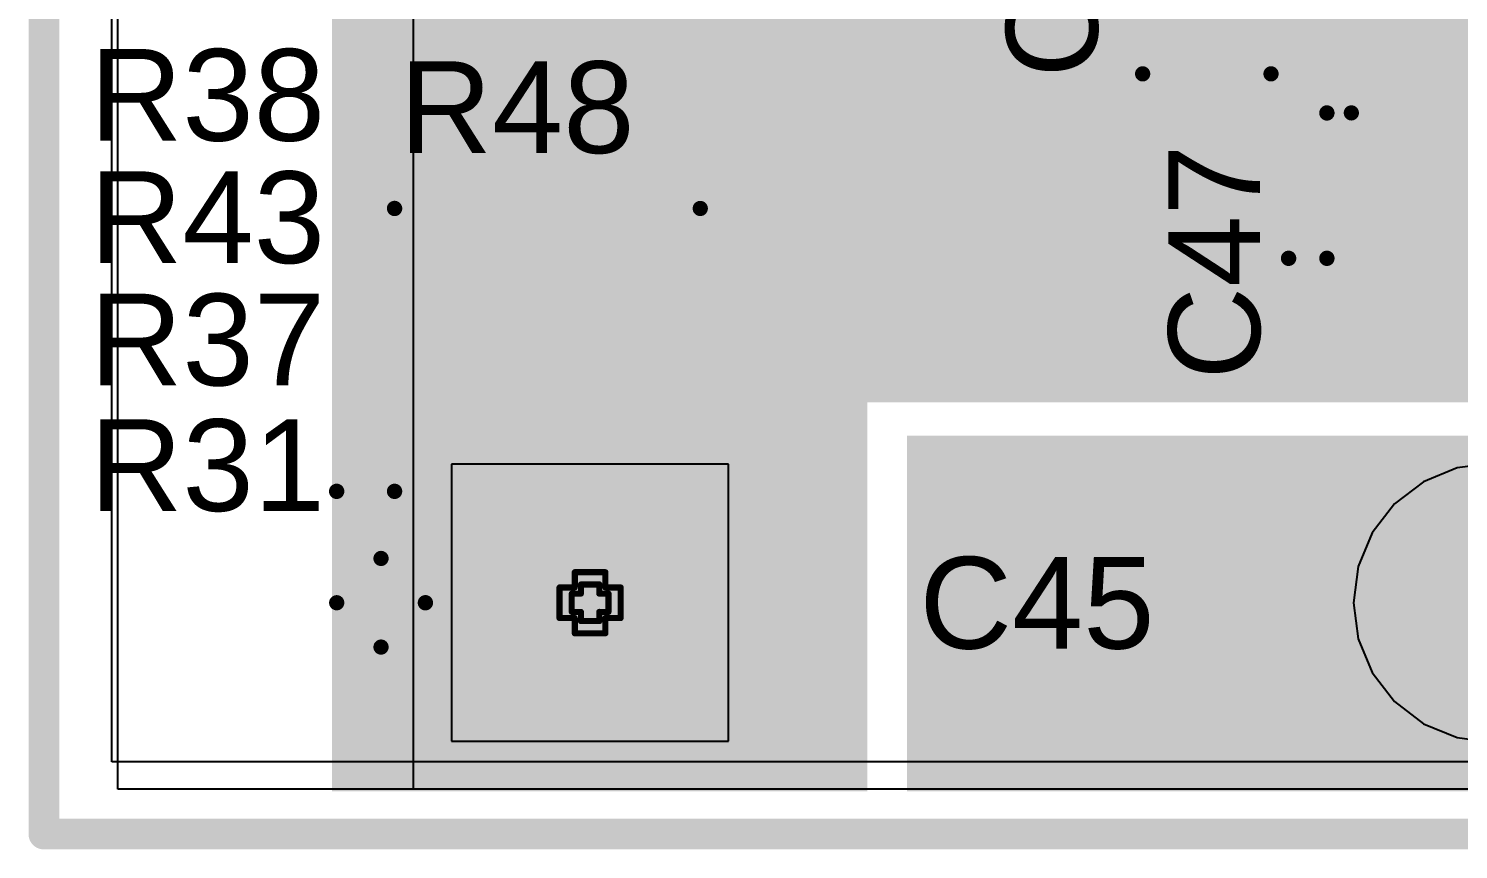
# Model space of a CAD drawing. Header units: inches. Extents: x 0 to 423, y -3 to 110.
# Drawn here: x -0.11 to 11.77, y 59.29 to 66.11 of the extents above; entities that cross this region are included whole.
import ezdxf

# ---------------------------------------------------------------- set-up
doc = ezdxf.new("R2010")
doc.units = ezdxf.units.IN
for name, color, linetype in [('Board Outline', 56, 'Continuous'), ('Bottom Layer', 5, 'Continuous'), ('Bottom Solder', 6, 'Continuous'), ('Drill Drawing', 1, 'Continuous'), ('Mechanical 1', 6, 'Continuous'), ('Mid Layer', 16, 'Continuous'), ('Mid Layer 2', 76, 'Continuous'), ('Multi-Layer', 9, 'Continuous'), ('Pad Holes', 156, 'Continuous'), ('Top Layer', 1, 'Continuous'), ('Top Overlay', 2, 'Continuous'), ('Top Paste', 8, 'Continuous'), ('Top Solder', 216, 'Continuous')]:
    doc.layers.add(name, color=color, linetype=linetype)
doc.styles.add('Arial', font='', dxfattribs={"height": 0.2})
doc.styles.get('Arial').set_extended_font_data('Arial')

# ---------------------------------------------------------------- blocks, each defined once
blk = doc.blocks.new('C____A_5')
at = {"layer": 'Top Layer'}
for points in [[(-1.91, 0.565), (-0.49, 0.565), (-0.49, -0.565), (-1.91, -0.565)], [(0.49, 0.565), (1.91, 0.565), (1.91, -0.565), (0.49, -0.565)]]:
    blk.add_hatch(color=1, dxfattribs=at).paths.add_polyline_path(points)
at = {"layer": 'Top Paste'}
for points in [[(-1.91, 0.565), (-0.49, 0.565), (-0.49, -0.565), (-1.91, -0.565)], [(0.49, 0.565), (1.91, 0.565), (1.91, -0.565), (0.49, -0.565)]]:
    blk.add_hatch(color=8, dxfattribs=at).paths.add_polyline_path(points)
at = {"layer": 'Top Solder'}
for points in [[(-2.012, 0.667), (-0.388, 0.667), (-0.388, -0.667), (-2.012, -0.667)], [(0.388, 0.667), (2.012, 0.667), (2.012, -0.667), (0.388, -0.667)]]:
    blk.add_hatch(color=216, dxfattribs=at).paths.add_polyline_path(points)
at = {"layer": 'Top Overlay'}
for points in [[(-1.626, 0.965, 0.127, 0.127, 0), (1.626, 0.965, 0.127, 0.127, 0)], [(-1.626, 0.965, 0.127, 0.127, 0), (-1.626, 0.762, 0.127, 0.127, 0)], [(1.626, 0.965, 0.127, 0.127, 0), (1.626, 0.711, 0.127, 0.127, 0)], [(-2.419, 0.325, 0.2, 0.2, 0), (-2.419, -0.275, 0.2, 0.2, 0)], [(-2.719, 0.025, 0.2, 0.2, 0), (-2.119, 0.025, 0.2, 0.2, 0)], [(-1.626, -0.762, 0.127, 0.127, 0), (-1.626, -0.965, 0.127, 0.127, 0)], [(1.626, -0.711, 0.127, 0.127, 0), (1.626, -0.965, 0.127, 0.127, 0)], [(-1.626, -0.965, 0.127, 0.127, 0), (1.626, -0.965, 0.127, 0.127, 0)]]:
    blk.add_lwpolyline(points, format="xyseb", dxfattribs=at)
for points in [[(-1.657, 0.965, 0.0635, 0.0635, 1), (-1.594, 0.965, 0.0635, 0.0635, 1)], [(-1.657, 0.965, 0.0635, 0.0635, 1), (-1.594, 0.965, 0.0635, 0.0635, 1)], [(1.594, 0.965, 0.0635, 0.0635, 1), (1.657, 0.965, 0.0635, 0.0635, 1)], [(1.594, 0.965, 0.0635, 0.0635, 1), (1.657, 0.965, 0.0635, 0.0635, 1)], [(-1.657, 0.762, 0.0635, 0.0635, 1), (-1.594, 0.762, 0.0635, 0.0635, 1)], [(1.594, 0.711, 0.0635, 0.0635, 1), (1.657, 0.711, 0.0635, 0.0635, 1)], [(-2.469, 0.325, 0.1, 0.1, 1), (-2.369, 0.325, 0.1, 0.1, 1)], [(-2.769, 0.025, 0.1, 0.1, 1), (-2.669, 0.025, 0.1, 0.1, 1)], [(-2.169, 0.025, 0.1, 0.1, 1), (-2.069, 0.025, 0.1, 0.1, 1)], [(-2.469, -0.275, 0.1, 0.1, 1), (-2.369, -0.275, 0.1, 0.1, 1)], [(-1.657, -0.762, 0.0635, 0.0635, 1), (-1.594, -0.762, 0.0635, 0.0635, 1)], [(1.594, -0.711, 0.0635, 0.0635, 1), (1.657, -0.711, 0.0635, 0.0635, 1)], [(-1.657, -0.965, 0.0635, 0.0635, 1), (-1.594, -0.965, 0.0635, 0.0635, 1)], [(-1.657, -0.965, 0.0635, 0.0635, 1), (-1.594, -0.965, 0.0635, 0.0635, 1)], [(1.594, -0.965, 0.0635, 0.0635, 1), (1.657, -0.965, 0.0635, 0.0635, 1)], [(1.594, -0.965, 0.0635, 0.0635, 1), (1.657, -0.965, 0.0635, 0.0635, 1)]]:
    blk.add_lwpolyline(points, format="xyseb", close=True, dxfattribs=at)
blk = doc.blocks.new('C___0603_6')
at = {"layer": 'Top Layer'}
for points in [[(-0.381, 0.445), (-0.381, -0.445), (-1.143, -0.445), (-1.143, 0.445)], [(1.143, 0.445), (1.143, -0.445), (0.381, -0.445), (0.381, 0.445)]]:
    blk.add_hatch(color=1, dxfattribs=at).paths.add_polyline_path(points)
at = {"layer": 'Top Paste'}
for points in [[(-0.381, 0.445), (-0.381, -0.445), (-1.143, -0.445), (-1.143, 0.445)], [(1.143, 0.445), (1.143, -0.445), (0.381, -0.445), (0.381, 0.445)]]:
    blk.add_hatch(color=8, dxfattribs=at).paths.add_polyline_path(points)
at = {"layer": 'Top Solder'}
for points in [[(-0.321, 0.504), (-0.321, -0.504), (-1.203, -0.504), (-1.203, 0.504)], [(1.203, 0.504), (1.203, -0.504), (0.321, -0.504), (0.321, 0.504)]]:
    blk.add_hatch(color=216, dxfattribs=at).paths.add_polyline_path(points)
at = {"layer": 'Top Overlay'}
for points in [[(-1.245, -0.533, 0.127, 0.127, 0), (-1.245, 0.533, 0.127, 0.127, 0)], [(-0.457, 0.533, 0.127, 0.127, 0), (-1.245, 0.533, 0.127, 0.127, 0)], [(1.245, 0.533, 0.127, 0.127, 0), (0.457, 0.533, 0.127, 0.127, 0)], [(1.245, -0.533, 0.127, 0.127, 0), (1.245, 0.533, 0.127, 0.127, 0)], [(-0.457, -0.533, 0.127, 0.127, 0), (-1.245, -0.533, 0.127, 0.127, 0)], [(1.245, -0.533, 0.127, 0.127, 0), (0.457, -0.533, 0.127, 0.127, 0)]]:
    blk.add_lwpolyline(points, format="xyseb", dxfattribs=at)
for points in [[(-1.276, 0.533, 0.0635, 0.0635, 1), (-1.213, 0.533, 0.0635, 0.0635, 1)], [(-1.276, 0.533, 0.0635, 0.0635, 1), (-1.213, 0.533, 0.0635, 0.0635, 1)], [(-0.489, 0.533, 0.0635, 0.0635, 1), (-0.425, 0.533, 0.0635, 0.0635, 1)], [(0.425, 0.533, 0.0635, 0.0635, 1), (0.489, 0.533, 0.0635, 0.0635, 1)], [(1.213, 0.533, 0.0635, 0.0635, 1), (1.276, 0.533, 0.0635, 0.0635, 1)], [(1.213, 0.533, 0.0635, 0.0635, 1), (1.276, 0.533, 0.0635, 0.0635, 1)], [(-1.276, -0.533, 0.0635, 0.0635, 1), (-1.213, -0.533, 0.0635, 0.0635, 1)], [(-1.276, -0.533, 0.0635, 0.0635, 1), (-1.213, -0.533, 0.0635, 0.0635, 1)], [(-0.489, -0.533, 0.0635, 0.0635, 1), (-0.425, -0.533, 0.0635, 0.0635, 1)], [(0.425, -0.533, 0.0635, 0.0635, 1), (0.489, -0.533, 0.0635, 0.0635, 1)], [(1.213, -0.533, 0.0635, 0.0635, 1), (1.276, -0.533, 0.0635, 0.0635, 1)], [(1.213, -0.533, 0.0635, 0.0635, 1), (1.276, -0.533, 0.0635, 0.0635, 1)]]:
    blk.add_lwpolyline(points, format="xyseb", close=True, dxfattribs=at)
blk = doc.blocks.new('DGH256Q2R7_7')
at = {"layer": 'Bottom Layer'}
blk.add_hatch(color=5, dxfattribs=at).paths.add_polyline_path([(-4.75, 1), (-2.75, 1), (-2.75, -1), (-4.75, -1)])
h = blk.add_hatch(color=5, dxfattribs=at)
edge = h.paths.add_edge_path()
edge.add_arc((3.75, 0), 1, 0, 360)
at = {"layer": 'Bottom Solder'}
blk.add_hatch(color=6, dxfattribs=at).paths.add_polyline_path([(-4.852, 1.102), (-2.648, 1.102), (-2.648, -1.102), (-4.852, -1.102)])
h = blk.add_hatch(color=6, dxfattribs=at)
edge = h.paths.add_edge_path()
edge.add_arc((3.75, 0), 1.102, 0, 360)
at = {"layer": 'Mid Layer'}
blk.add_hatch(color=16, dxfattribs=at).paths.add_polyline_path([(-4.75, 1), (-2.75, 1), (-2.75, -1), (-4.75, -1)])
h = blk.add_hatch(color=16, dxfattribs=at)
edge = h.paths.add_edge_path()
edge.add_arc((3.75, 0), 1, 0, 360)
at = {"layer": 'Mid Layer 2'}
blk.add_hatch(color=76, dxfattribs=at).paths.add_polyline_path([(-4.75, 1), (-2.75, 1), (-2.75, -1), (-4.75, -1)])
h = blk.add_hatch(color=76, dxfattribs=at)
edge = h.paths.add_edge_path()
edge.add_arc((3.75, 0), 1, 0, 360)
at = {"layer": 'Multi-Layer'}
blk.add_hatch(color=9, dxfattribs=at).paths.add_polyline_path([(-4.75, 1), (-2.75, 1), (-2.75, -1), (-4.75, -1)])
h = blk.add_hatch(color=9, dxfattribs=at)
edge = h.paths.add_edge_path()
edge.add_arc((3.75, 0), 1, 0, 360)
at = {"layer": 'Pad Holes'}
h = blk.add_hatch(color=7, dxfattribs=at)
edge = h.paths.add_edge_path()
edge.add_arc((-3.75, 0), 0.51, 0, 360)
h = blk.add_hatch(color=7, dxfattribs=at)
edge = h.paths.add_edge_path()
edge.add_arc((3.75, 0), 0.51, 0, 360)
at = {"layer": 'Top Layer'}
blk.add_hatch(color=1, dxfattribs=at).paths.add_polyline_path([(-4.75, 1), (-2.75, 1), (-2.75, -1), (-4.75, -1)])
h = blk.add_hatch(color=1, dxfattribs=at)
edge = h.paths.add_edge_path()
edge.add_arc((3.75, 0), 1, 0, 360)
at = {"layer": 'Top Solder'}
blk.add_hatch(color=216, dxfattribs=at).paths.add_polyline_path([(-4.852, 1.102), (-2.648, 1.102), (-2.648, -1.102), (-4.852, -1.102)])
h = blk.add_hatch(color=216, dxfattribs=at)
edge = h.paths.add_edge_path()
edge.add_arc((3.75, 0), 1.102, 0, 360)
at = {"layer": 'Top Overlay'}
for points in [[(-5.486, -0.368, 0.127, 0.127, 0), (-5.486, 0.368, 0.127, 0.127, 0)], [(-5.855, 0, 0.127, 0.127, 0), (-5.118, 0, 0.127, 0.127, 0)]]:
    blk.add_lwpolyline(points, format="xyseb", dxfattribs=at)
for points in [[(-5.518, 0.368, 0.0635, 0.0635, 1), (-5.455, 0.368, 0.0635, 0.0635, 1)], [(-5.886, 0, 0.0635, 0.0635, 1), (-5.823, 0, 0.0635, 0.0635, 1)], [(-5.15, 0, 0.0635, 0.0635, 1), (-5.086, 0, 0.0635, 0.0635, 1)], [(-5.518, -0.368, 0.0635, 0.0635, 1), (-5.455, -0.368, 0.0635, 0.0635, 1)]]:
    blk.add_lwpolyline(points, format="xyseb", close=True, dxfattribs=at)

msp = doc.modelspace()

# ---------------------------------------------------------------- hatches: boundary and pattern name
at = {"layer": 'Top Layer'}
for points in [[(2.413, 59.776), (6.858, 59.776), (6.858, 66.78), (2.413, 66.78)], [(2.413, 63.006), (19.812, 63.006), (19.812, 66.78), (2.413, 66.78)], [(7.188, 59.776), (23.15, 59.776), (23.15, 62.729), (7.188, 62.729)]]:
    msp.add_hatch(color=1, dxfattribs=at).paths.add_polyline_path(points)

# ---------------------------------------------------------------- linework, layer by layer
at = {"layer": 'Board Outline'}
for points in [[(0.02, 59.42, 0.254, 0.254, 0), (0.02, 79.42, 0.254, 0.254, 0)], [(0.02, 59.42, 0.254, 0.254, 0), (31.37, 59.42, 0.254, 0.254, 0)]]:
    msp.add_lwpolyline(points, format="xyseb", dxfattribs=at)
msp.add_lwpolyline([(-0.044, 59.42, 0.127, 0.127, 1), (0.083, 59.42, 0.127, 0.127, 1)], format="xyseb", close=True, dxfattribs=at)
msp.add_lwpolyline([(-0.044, 59.42, 0.127, 0.127, 1), (0.083, 59.42, 0.127, 0.127, 1)], format="xyseb", close=True, dxfattribs=at)
at = {"layer": 'Bottom Layer'}
for p, q in [((0.635, 59.792), (0.635, 79.161)), ((5.706, 62.491), (3.406, 62.491)), ((3.406, 62.491), (3.406, 60.191)), ((5.706, 60.191), (5.706, 62.491)), ((11.756, 62.461), (11.476, 62.346)), ((12.056, 62.501), (11.756, 62.461)), ((11.476, 62.346), (11.236, 62.161)), ((11.236, 62.161), (11.051, 61.921)), ((11.051, 61.921), (10.935, 61.641)), ((10.935, 61.641), (10.896, 61.341)), ((10.896, 61.341), (10.935, 61.041)), ((10.935, 61.041), (11.051, 60.761)), ((11.051, 60.761), (11.236, 60.521)), ((11.236, 60.521), (11.476, 60.336)), ((11.476, 60.336), (11.756, 60.221)), ((11.756, 60.221), (12.056, 60.181)), ((3.406, 60.191), (5.706, 60.191)), ((32.116, 59.792), (0.635, 59.792))]:
    msp.add_line(p, q, dxfattribs=at)
at = {"layer": 'Drill Drawing'}
for points in [[(4.429, 61.468, 0.0508, 0.0508, 0), (4.429, 61.595, 0.0508, 0.0508, 0)], [(4.429, 61.595, 0.0508, 0.0508, 0), (4.683, 61.595, 0.0508, 0.0508, 0)], [(4.48, 61.417, 0.0508, 0.0508, 0), (4.48, 61.493, 0.0508, 0.0508, 0)], [(4.48, 61.493, 0.0508, 0.0508, 0), (4.632, 61.493, 0.0508, 0.0508, 0)], [(4.632, 61.417, 0.0508, 0.0508, 0), (4.632, 61.493, 0.0508, 0.0508, 0)], [(4.683, 61.468, 0.0508, 0.0508, 0), (4.683, 61.595, 0.0508, 0.0508, 0)], [(4.302, 61.214, 0.0508, 0.0508, 0), (4.302, 61.468, 0.0508, 0.0508, 0)], [(4.302, 61.468, 0.0508, 0.0508, 0), (4.429, 61.468, 0.0508, 0.0508, 0)], [(4.403, 61.265, 0.0508, 0.0508, 0), (4.403, 61.417, 0.0508, 0.0508, 0)], [(4.403, 61.417, 0.0508, 0.0508, 0), (4.48, 61.417, 0.0508, 0.0508, 0)], [(4.632, 61.417, 0.0508, 0.0508, 0), (4.708, 61.417, 0.0508, 0.0508, 0)], [(4.683, 61.468, 0.0508, 0.0508, 0), (4.81, 61.468, 0.0508, 0.0508, 0)], [(4.708, 61.265, 0.0508, 0.0508, 0), (4.708, 61.417, 0.0508, 0.0508, 0)], [(4.81, 61.214, 0.0508, 0.0508, 0), (4.81, 61.468, 0.0508, 0.0508, 0)], [(4.403, 61.265, 0.0508, 0.0508, 0), (4.48, 61.265, 0.0508, 0.0508, 0)], [(4.48, 61.189, 0.0508, 0.0508, 0), (4.48, 61.265, 0.0508, 0.0508, 0)], [(4.632, 61.265, 0.0508, 0.0508, 0), (4.708, 61.265, 0.0508, 0.0508, 0)], [(4.632, 61.189, 0.0508, 0.0508, 0), (4.632, 61.265, 0.0508, 0.0508, 0)], [(4.302, 61.214, 0.0508, 0.0508, 0), (4.429, 61.214, 0.0508, 0.0508, 0)], [(4.429, 61.087, 0.0508, 0.0508, 0), (4.429, 61.214, 0.0508, 0.0508, 0)], [(4.48, 61.189, 0.0508, 0.0508, 0), (4.632, 61.189, 0.0508, 0.0508, 0)], [(4.683, 61.214, 0.0508, 0.0508, 0), (4.81, 61.214, 0.0508, 0.0508, 0)], [(4.683, 61.087, 0.0508, 0.0508, 0), (4.683, 61.214, 0.0508, 0.0508, 0)], [(4.429, 61.087, 0.0508, 0.0508, 0), (4.683, 61.087, 0.0508, 0.0508, 0)]]:
    msp.add_lwpolyline(points, format="xyseb", dxfattribs=at)
for points in [[(4.416, 61.595, 0.0254, 0.0254, 1), (4.441, 61.595, 0.0254, 0.0254, 1)], [(4.416, 61.595, 0.0254, 0.0254, 1), (4.441, 61.595, 0.0254, 0.0254, 1)], [(4.467, 61.493, 0.0254, 0.0254, 1), (4.492, 61.493, 0.0254, 0.0254, 1)], [(4.467, 61.493, 0.0254, 0.0254, 1), (4.492, 61.493, 0.0254, 0.0254, 1)], [(4.619, 61.493, 0.0254, 0.0254, 1), (4.645, 61.493, 0.0254, 0.0254, 1)], [(4.619, 61.493, 0.0254, 0.0254, 1), (4.645, 61.493, 0.0254, 0.0254, 1)], [(4.67, 61.595, 0.0254, 0.0254, 1), (4.695, 61.595, 0.0254, 0.0254, 1)], [(4.67, 61.595, 0.0254, 0.0254, 1), (4.695, 61.595, 0.0254, 0.0254, 1)], [(4.289, 61.468, 0.0254, 0.0254, 1), (4.314, 61.468, 0.0254, 0.0254, 1)], [(4.289, 61.468, 0.0254, 0.0254, 1), (4.314, 61.468, 0.0254, 0.0254, 1)], [(4.391, 61.417, 0.0254, 0.0254, 1), (4.416, 61.417, 0.0254, 0.0254, 1)], [(4.391, 61.417, 0.0254, 0.0254, 1), (4.416, 61.417, 0.0254, 0.0254, 1)], [(4.416, 61.468, 0.0254, 0.0254, 1), (4.441, 61.468, 0.0254, 0.0254, 1)], [(4.416, 61.468, 0.0254, 0.0254, 1), (4.441, 61.468, 0.0254, 0.0254, 1)], [(4.467, 61.417, 0.0254, 0.0254, 1), (4.492, 61.417, 0.0254, 0.0254, 1)], [(4.467, 61.417, 0.0254, 0.0254, 1), (4.492, 61.417, 0.0254, 0.0254, 1)], [(4.619, 61.417, 0.0254, 0.0254, 1), (4.645, 61.417, 0.0254, 0.0254, 1)], [(4.619, 61.417, 0.0254, 0.0254, 1), (4.645, 61.417, 0.0254, 0.0254, 1)], [(4.67, 61.468, 0.0254, 0.0254, 1), (4.695, 61.468, 0.0254, 0.0254, 1)], [(4.67, 61.468, 0.0254, 0.0254, 1), (4.695, 61.468, 0.0254, 0.0254, 1)], [(4.695, 61.417, 0.0254, 0.0254, 1), (4.721, 61.417, 0.0254, 0.0254, 1)], [(4.695, 61.417, 0.0254, 0.0254, 1), (4.721, 61.417, 0.0254, 0.0254, 1)], [(4.797, 61.468, 0.0254, 0.0254, 1), (4.822, 61.468, 0.0254, 0.0254, 1)], [(4.797, 61.468, 0.0254, 0.0254, 1), (4.822, 61.468, 0.0254, 0.0254, 1)], [(4.391, 61.265, 0.0254, 0.0254, 1), (4.416, 61.265, 0.0254, 0.0254, 1)], [(4.391, 61.265, 0.0254, 0.0254, 1), (4.416, 61.265, 0.0254, 0.0254, 1)], [(4.467, 61.265, 0.0254, 0.0254, 1), (4.492, 61.265, 0.0254, 0.0254, 1)], [(4.467, 61.265, 0.0254, 0.0254, 1), (4.492, 61.265, 0.0254, 0.0254, 1)], [(4.619, 61.265, 0.0254, 0.0254, 1), (4.645, 61.265, 0.0254, 0.0254, 1)], [(4.619, 61.265, 0.0254, 0.0254, 1), (4.645, 61.265, 0.0254, 0.0254, 1)], [(4.695, 61.265, 0.0254, 0.0254, 1), (4.721, 61.265, 0.0254, 0.0254, 1)], [(4.695, 61.265, 0.0254, 0.0254, 1), (4.721, 61.265, 0.0254, 0.0254, 1)], [(4.289, 61.214, 0.0254, 0.0254, 1), (4.314, 61.214, 0.0254, 0.0254, 1)], [(4.289, 61.214, 0.0254, 0.0254, 1), (4.314, 61.214, 0.0254, 0.0254, 1)], [(4.416, 61.214, 0.0254, 0.0254, 1), (4.441, 61.214, 0.0254, 0.0254, 1)], [(4.416, 61.214, 0.0254, 0.0254, 1), (4.441, 61.214, 0.0254, 0.0254, 1)], [(4.467, 61.189, 0.0254, 0.0254, 1), (4.492, 61.189, 0.0254, 0.0254, 1)], [(4.467, 61.189, 0.0254, 0.0254, 1), (4.492, 61.189, 0.0254, 0.0254, 1)], [(4.619, 61.189, 0.0254, 0.0254, 1), (4.645, 61.189, 0.0254, 0.0254, 1)], [(4.619, 61.189, 0.0254, 0.0254, 1), (4.645, 61.189, 0.0254, 0.0254, 1)], [(4.67, 61.214, 0.0254, 0.0254, 1), (4.695, 61.214, 0.0254, 0.0254, 1)], [(4.67, 61.214, 0.0254, 0.0254, 1), (4.695, 61.214, 0.0254, 0.0254, 1)], [(4.797, 61.214, 0.0254, 0.0254, 1), (4.822, 61.214, 0.0254, 0.0254, 1)], [(4.797, 61.214, 0.0254, 0.0254, 1), (4.822, 61.214, 0.0254, 0.0254, 1)], [(4.416, 61.087, 0.0254, 0.0254, 1), (4.441, 61.087, 0.0254, 0.0254, 1)], [(4.416, 61.087, 0.0254, 0.0254, 1), (4.441, 61.087, 0.0254, 0.0254, 1)], [(4.67, 61.087, 0.0254, 0.0254, 1), (4.695, 61.087, 0.0254, 0.0254, 1)], [(4.67, 61.087, 0.0254, 0.0254, 1), (4.695, 61.087, 0.0254, 0.0254, 1)]]:
    msp.add_lwpolyline(points, format="xyseb", close=True, dxfattribs=at)
at = {"layer": 'Mechanical 1'}
for points in [[(0.02, 59.42, 0.254, 0.254, 0), (0.02, 79.42, 0.254, 0.254, 0)], [(0.02, 59.42, 0.254, 0.254, 0), (31.37, 59.42, 0.254, 0.254, 0)]]:
    msp.add_lwpolyline(points, format="xyseb", dxfattribs=at)
msp.add_lwpolyline([(-0.044, 59.42, 0.127, 0.127, 1), (0.083, 59.42, 0.127, 0.127, 1)], format="xyseb", close=True, dxfattribs=at)
msp.add_lwpolyline([(-0.044, 59.42, 0.127, 0.127, 1), (0.083, 59.42, 0.127, 0.127, 1)], format="xyseb", close=True, dxfattribs=at)
at = {"layer": 'Mid Layer'}
for p, q in [((0.584, 60.02), (0.584, 78.943)), ((5.706, 62.491), (3.406, 62.491)), ((3.406, 62.491), (3.406, 60.191)), ((5.706, 60.191), (5.706, 62.491)), ((11.756, 62.461), (11.476, 62.346)), ((12.056, 62.501), (11.756, 62.461)), ((11.476, 62.346), (11.236, 62.161)), ((11.236, 62.161), (11.051, 61.921)), ((11.051, 61.921), (10.935, 61.641)), ((10.935, 61.641), (10.896, 61.341)), ((10.896, 61.341), (10.935, 61.041)), ((10.935, 61.041), (11.051, 60.761)), ((11.051, 60.761), (11.236, 60.521)), ((11.236, 60.521), (11.476, 60.336)), ((11.476, 60.336), (11.756, 60.221)), ((11.756, 60.221), (12.056, 60.181)), ((3.406, 60.191), (5.706, 60.191)), ((32.226, 60.02), (0.584, 60.02))]:
    msp.add_line(p, q, dxfattribs=at)
at = {"layer": 'Mid Layer 2'}
for p, q in [((3.088, 59.792), (3.088, 68.376)), ((5.706, 62.491), (3.406, 62.491)), ((3.406, 62.491), (3.406, 60.191)), ((5.706, 60.191), (5.706, 62.491)), ((3.406, 60.191), (5.706, 60.191)), ((27.311, 59.792), (3.088, 59.792))]:
    msp.add_line(p, q, dxfattribs=at)
at = {"layer": 'Top Layer'}
for points in [[(3.725, 64.711, 0.381, 0.381, 0), (3.725, 77.421, 0.381, 0.381, 0)], [(3.725, 64.711, 0.381, 0.381, 0), (3.937, 64.922, 0.381, 0.381, 0)], [(2.819, 63.805, 0.381, 0.381, 0), (3.725, 64.711, 0.381, 0.381, 0)], [(3.725, 64.053, 0.381, 0.381, 0), (3.725, 64.711, 0.381, 0.381, 0)], [(3.725, 64.053, 0.381, 0.381, 0), (4.636, 63.143, 0.381, 0.381, 0)]]:
    msp.add_lwpolyline(points, format="xyseb", dxfattribs=at)
for points in [[(3.842, 64.922, 0.191, 0.191, 1), (4.032, 64.922, 0.191, 0.191, 1)], [(3.63, 64.711, 0.191, 0.191, 1), (3.821, 64.711, 0.191, 0.191, 1)], [(3.63, 64.711, 0.191, 0.191, 1), (3.821, 64.711, 0.191, 0.191, 1)], [(3.63, 64.711, 0.191, 0.191, 1), (3.821, 64.711, 0.191, 0.191, 1)], [(3.63, 64.711, 0.191, 0.191, 1), (3.821, 64.711, 0.191, 0.191, 1)], [(3.63, 64.053, 0.191, 0.191, 1), (3.821, 64.053, 0.191, 0.191, 1)], [(3.63, 64.053, 0.191, 0.191, 1), (3.821, 64.053, 0.191, 0.191, 1)], [(2.724, 63.805, 0.191, 0.191, 1), (2.915, 63.805, 0.191, 0.191, 1)], [(4.54, 63.143, 0.191, 0.191, 1), (4.731, 63.143, 0.191, 0.191, 1)]]:
    msp.add_lwpolyline(points, format="xyseb", close=True, dxfattribs=at)
at = {"layer": 'Top Overlay'}
for points in [[(5.471, 64.615, 0.127, 0.127, 0), (5.471, 67.156, 0.127, 0.127, 0)], [(10.674, 64.201, 0.127, 0.127, 0), (10.674, 65.408, 0.127, 0.127, 0)], [(2.932, 62.266, 0.127, 0.127, 0), (2.932, 64.615, 0.127, 0.127, 0)], [(2.932, 64.615, 0.127, 0.127, 0), (5.471, 64.615, 0.127, 0.127, 0)], [(10.356, 64.201, 0.127, 0.127, 0), (10.674, 64.201, 0.127, 0.127, 0)], [(2.451, 62.266, 0.127, 0.127, 0), (2.932, 62.266, 0.127, 0.127, 0)]]:
    msp.add_lwpolyline(points, format="xyseb", dxfattribs=at)
for points in [[(10.642, 65.408, 0.0635, 0.0635, 1), (10.706, 65.408, 0.0635, 0.0635, 1)], [(2.9, 64.615, 0.0635, 0.0635, 1), (2.964, 64.615, 0.0635, 0.0635, 1)], [(2.9, 64.615, 0.0635, 0.0635, 1), (2.964, 64.615, 0.0635, 0.0635, 1)], [(5.439, 64.615, 0.0635, 0.0635, 1), (5.502, 64.615, 0.0635, 0.0635, 1)], [(5.439, 64.615, 0.0635, 0.0635, 1), (5.502, 64.615, 0.0635, 0.0635, 1)], [(10.324, 64.201, 0.0635, 0.0635, 1), (10.388, 64.201, 0.0635, 0.0635, 1)], [(10.642, 64.201, 0.0635, 0.0635, 1), (10.706, 64.201, 0.0635, 0.0635, 1)], [(10.642, 64.201, 0.0635, 0.0635, 1), (10.706, 64.201, 0.0635, 0.0635, 1)], [(2.419, 62.266, 0.0635, 0.0635, 1), (2.483, 62.266, 0.0635, 0.0635, 1)], [(2.9, 62.266, 0.0635, 0.0635, 1), (2.964, 62.266, 0.0635, 0.0635, 1)], [(2.9, 62.266, 0.0635, 0.0635, 1), (2.964, 62.266, 0.0635, 0.0635, 1)]]:
    msp.add_lwpolyline(points, format="xyseb", close=True, dxfattribs=at)

# ---------------------------------------------------------------- block references
for name, p, rotation in [('C____A_5', (11.639, 67.034), 90), ('C___0603_6', (9.677, 66.977), 270)]:
    msp.add_blockref(name, p, dxfattribs=dict(rotation=rotation))
msp.add_blockref('DGH256Q2R7_7', (8.306, 61.341))

# ---------------------------------------------------------------- texts
at = {"layer": 'Top Overlay', "style": 'Arial'}
for s, p in [('C46', (8.771, 65.701)), ('C47', (10.119, 63.194))]:
    msp.add_text(s, height=0.762, rotation=90, dxfattribs=at).set_placement(p)
for s, p in [('R38', (0.402, 65.177)), ('R48', (2.972, 65.075)), ('R43', (0.402, 64.161)), ('R37', (0.402, 63.145)), ('R31', (0.402, 62.103)), ('C45', (7.29, 60.96))]:
    msp.add_text(s, height=0.762, dxfattribs=at).set_placement(p)

doc.saveas('drawing.dxf')
